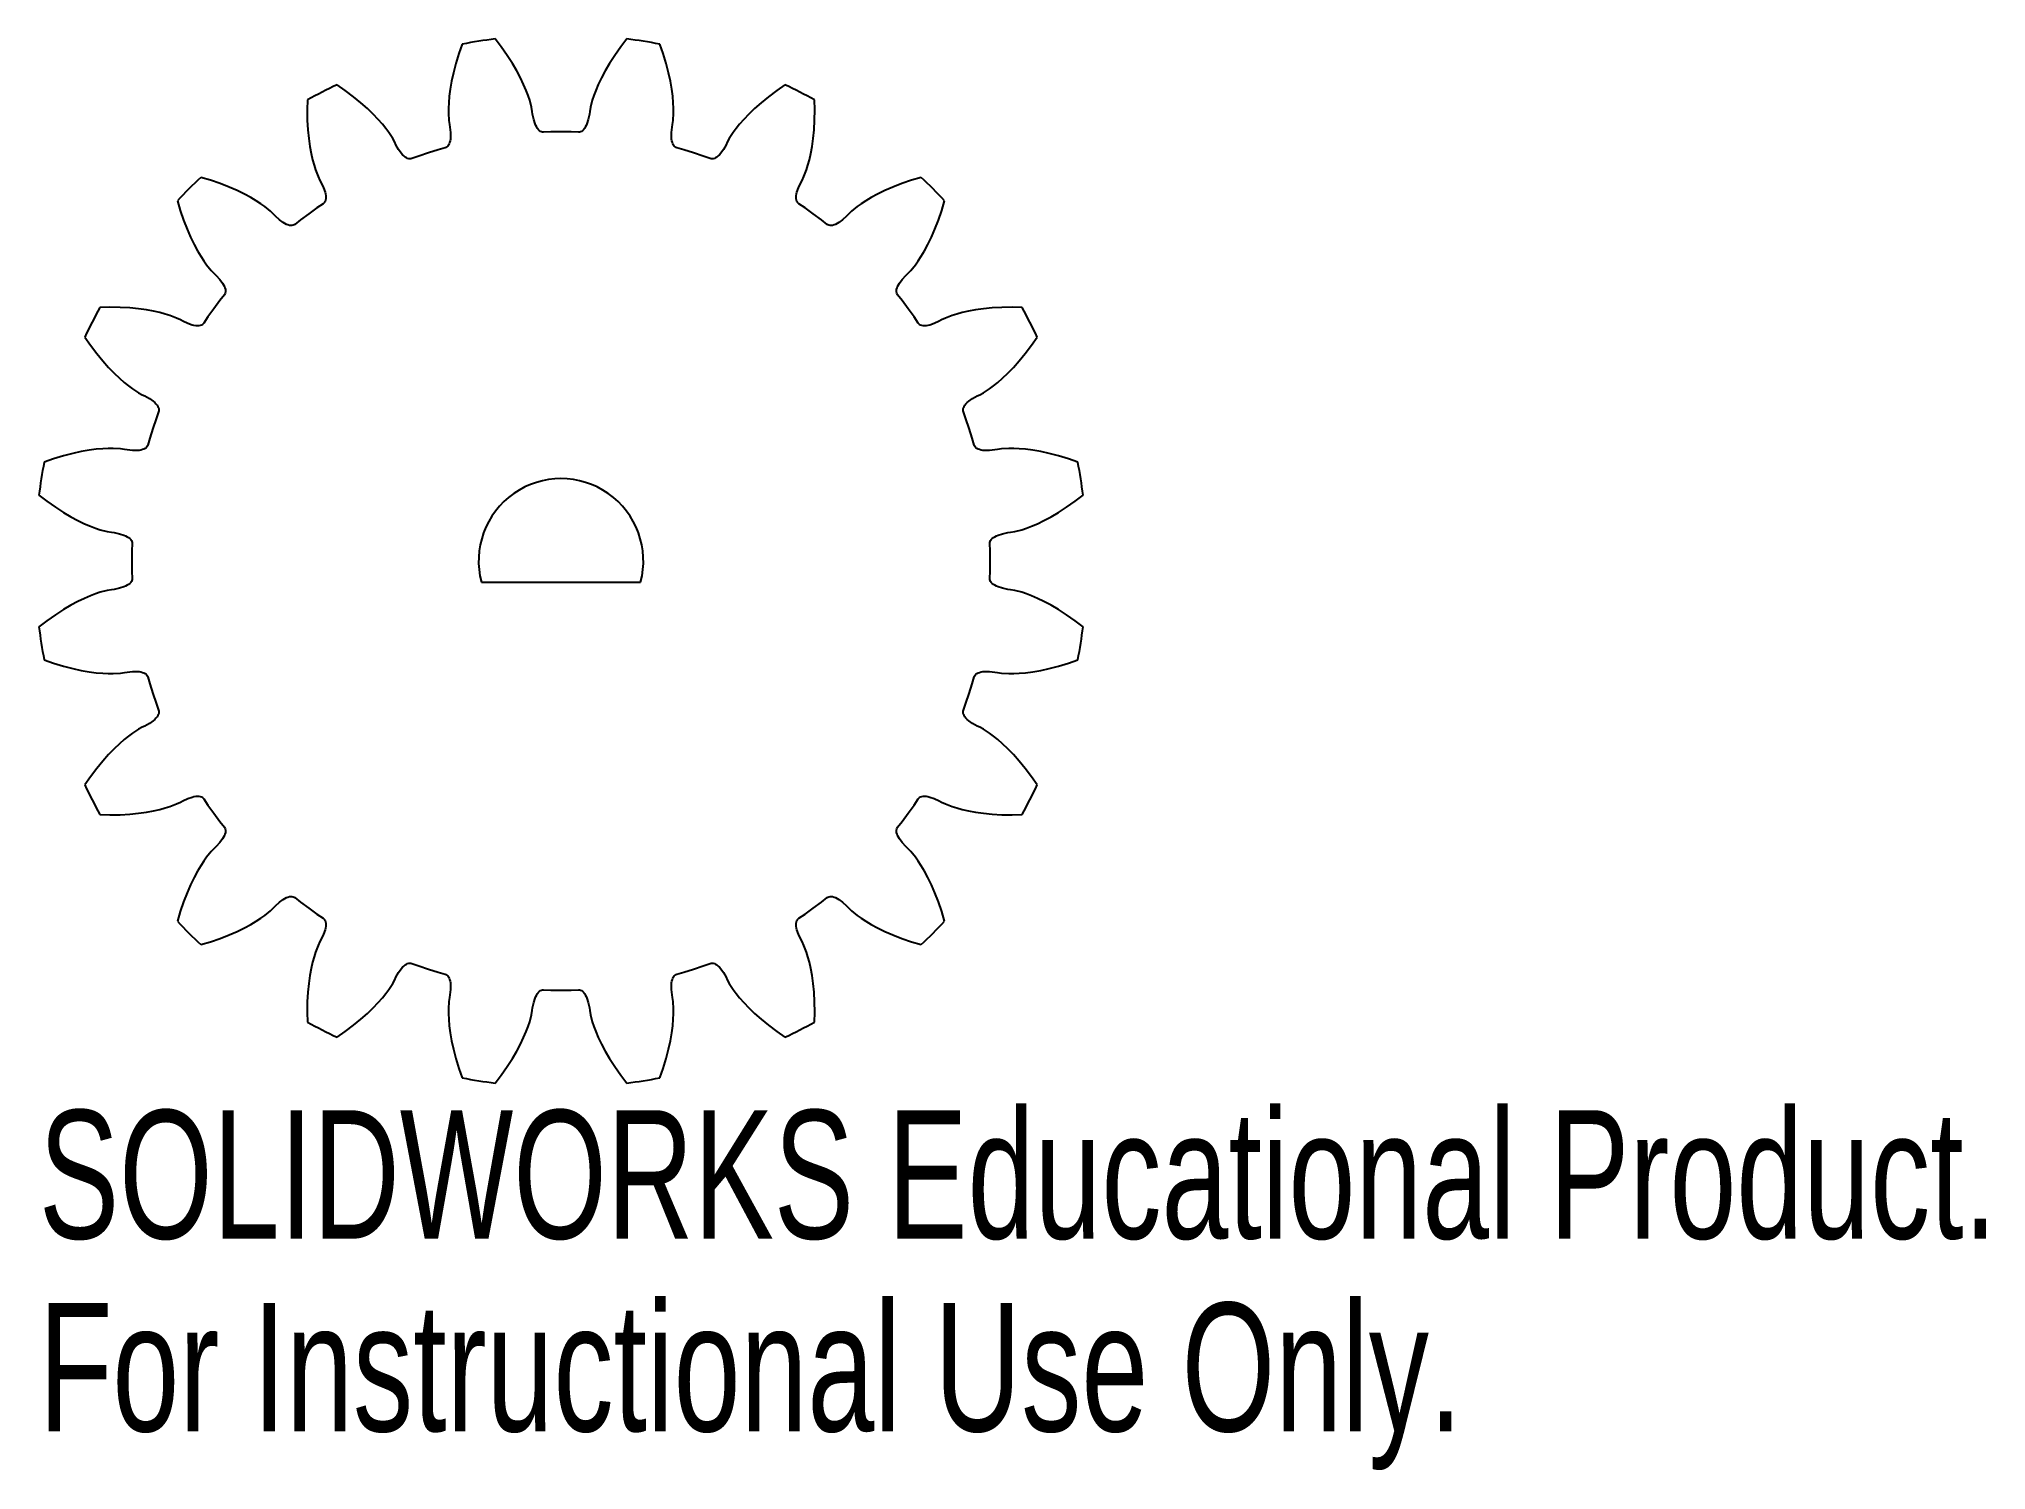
# Model space of a CAD drawing. Header units: millimetres. Extents: x 7.4 to 80.6, y -34.2 to 19.6.
import ezdxf

# ---------------------------------------------------------------- set-up
doc = ezdxf.new("R2010")
doc.units = ezdxf.units.MM
doc.styles.add('SLDTEXTSTYLE0', font='TXT', dxfattribs={"width": 0.7})

msp = doc.modelspace()

# ---------------------------------------------------------------- linework, layer by layer
at = {"color": 7, "linetype": 'Continuous', "lineweight": 25}
for p, q in [((23.161, 19.093), (23.046, 18.722)), ((23.287, 19.449), (23.161, 19.093)), ((24.751, 19.345), (24.522, 19.644)), ((24.975, 19.027), (24.751, 19.345)), ((29.249, 19.345), (29.025, 19.027)), ((29.478, 19.644), (29.249, 19.345)), ((30.839, 19.093), (30.713, 19.449)), ((30.954, 18.722), (30.839, 19.093)), ((22.955, 18.373), (22.884, 18.052)), ((23.046, 18.722), (22.955, 18.373)), ((25.17, 18.724), (24.975, 19.027)), ((25.336, 18.44), (25.17, 18.724)), ((25.477, 18.175), (25.336, 18.44)), ((28.664, 18.44), (28.523, 18.175)), ((28.83, 18.724), (28.664, 18.44)), ((29.025, 19.027), (28.83, 18.724)), ((31.045, 18.373), (30.954, 18.722)), ((31.116, 18.052), (31.045, 18.373)), ((18.883, 17.703), (18.572, 17.917)), ((19.194, 17.47), (18.883, 17.703)), ((22.832, 17.756), (22.796, 17.485)), ((22.884, 18.052), (22.832, 17.756)), ((25.595, 17.929), (25.477, 18.175)), ((25.69, 17.707), (25.595, 17.929)), ((25.764, 17.511), (25.69, 17.707)), ((28.31, 17.707), (28.236, 17.511)), ((28.405, 17.929), (28.31, 17.707)), ((28.523, 18.175), (28.405, 17.929)), ((31.168, 17.756), (31.116, 18.052)), ((31.204, 17.485), (31.168, 17.756)), ((35.117, 17.703), (34.806, 17.47)), ((35.428, 17.917), (35.117, 17.703)), ((17.459, 17.349), (17.449, 16.972)), ((17.449, 16.972), (17.455, 16.584)), ((19.473, 17.242), (19.194, 17.47)), ((19.72, 17.023), (19.473, 17.242)), ((19.936, 16.815), (19.72, 17.023)), ((22.764, 17.036), (22.763, 16.854)), ((22.763, 16.854), (22.778, 16.58)), ((22.774, 17.245), (22.764, 17.036)), ((22.796, 17.485), (22.774, 17.245)), ((25.822, 17.338), (25.764, 17.511)), ((25.892, 17.073), (25.822, 17.338)), ((25.92, 16.918), (25.892, 17.073)), ((25.933, 16.812), (25.92, 16.918)), ((28.08, 16.918), (28.067, 16.812)), ((28.108, 17.073), (28.08, 16.918)), ((28.178, 17.338), (28.108, 17.073)), ((28.236, 17.511), (28.178, 17.338)), ((31.226, 17.245), (31.204, 17.485)), ((31.222, 16.58), (31.237, 16.854)), ((31.236, 17.036), (31.226, 17.245)), ((31.237, 16.854), (31.236, 17.036)), ((34.28, 17.023), (34.064, 16.815)), ((34.527, 17.242), (34.28, 17.023)), ((34.806, 17.47), (34.527, 17.242)), ((36.551, 16.972), (36.541, 17.349)), ((36.545, 16.584), (36.551, 16.972)), ((17.455, 16.584), (17.475, 16.224)), ((17.475, 16.224), (17.507, 15.896)), ((20.123, 16.617), (19.936, 16.815)), ((20.282, 16.435), (20.123, 16.617)), ((20.413, 16.272), (20.282, 16.435)), ((20.522, 16.125), (20.413, 16.272)), ((20.671, 15.895), (20.522, 16.125)), ((22.778, 16.58), (22.799, 16.424)), ((22.799, 16.424), (22.819, 16.319)), ((22.819, 16.319), (22.843, 16.12)), ((22.843, 16.12), (22.845, 15.948)), ((25.972, 16.616), (25.933, 16.812)), ((26.023, 16.452), (25.972, 16.616)), ((26.053, 16.382), (26.023, 16.452)), ((26.085, 16.322), (26.053, 16.382)), ((26.12, 16.269), (26.085, 16.322)), ((26.156, 16.226), (26.12, 16.269)), ((26.193, 16.19), (26.156, 16.226)), ((26.231, 16.164), (26.193, 16.19)), ((26.269, 16.146), (26.231, 16.164)), ((26.308, 16.137), (26.269, 16.146)), ((26.337, 16.136), (26.308, 16.137)), ((26.62, 16.146), (26.337, 16.136)), ((27, 16.15), (26.62, 16.146)), ((27.38, 16.146), (27, 16.15)), ((27.663, 16.136), (27.38, 16.146)), ((27.692, 16.137), (27.663, 16.136)), ((27.731, 16.146), (27.692, 16.137)), ((27.769, 16.164), (27.731, 16.146)), ((27.807, 16.19), (27.769, 16.164)), ((27.844, 16.226), (27.807, 16.19)), ((27.88, 16.269), (27.844, 16.226)), ((27.915, 16.322), (27.88, 16.269)), ((27.947, 16.382), (27.915, 16.322)), ((27.977, 16.452), (27.947, 16.382)), ((28.028, 16.616), (27.977, 16.452)), ((28.067, 16.812), (28.028, 16.616)), ((31.155, 15.948), (31.157, 16.12)), ((31.157, 16.12), (31.181, 16.319)), ((31.181, 16.319), (31.201, 16.424)), ((31.201, 16.424), (31.222, 16.58)), ((33.478, 16.125), (33.329, 15.895)), ((33.587, 16.272), (33.478, 16.125)), ((33.718, 16.435), (33.587, 16.272)), ((33.877, 16.617), (33.718, 16.435)), ((34.064, 16.815), (33.877, 16.617)), ((36.493, 15.896), (36.525, 16.224)), ((36.525, 16.224), (36.545, 16.584)), ((17.507, 15.896), (17.549, 15.599)), ((17.549, 15.599), (17.598, 15.331)), ((20.745, 15.756), (20.671, 15.895)), ((20.79, 15.66), (20.745, 15.756)), ((20.888, 15.485), (20.79, 15.66)), ((20.987, 15.345), (20.888, 15.485)), ((22.372, 15.473), (22.009, 15.36)), ((22.644, 15.551), (22.372, 15.473)), ((22.671, 15.561), (22.644, 15.551)), ((22.705, 15.582), (22.671, 15.561)), ((22.737, 15.611), (22.705, 15.582)), ((22.765, 15.648), (22.737, 15.611)), ((22.789, 15.692), (22.765, 15.648)), ((22.81, 15.745), (22.789, 15.692)), ((22.826, 15.805), (22.81, 15.745)), ((22.838, 15.873), (22.826, 15.805)), ((22.845, 15.948), (22.838, 15.873)), ((31.162, 15.873), (31.155, 15.948)), ((31.174, 15.805), (31.162, 15.873)), ((31.19, 15.745), (31.174, 15.805)), ((31.211, 15.692), (31.19, 15.745)), ((31.235, 15.648), (31.211, 15.692)), ((31.263, 15.611), (31.235, 15.648)), ((31.295, 15.582), (31.263, 15.611)), ((31.329, 15.561), (31.295, 15.582)), ((31.356, 15.551), (31.329, 15.561)), ((31.628, 15.473), (31.356, 15.551)), ((31.991, 15.36), (31.628, 15.473)), ((33.112, 15.485), (33.013, 15.345)), ((33.21, 15.66), (33.112, 15.485)), ((33.255, 15.756), (33.21, 15.66)), ((33.329, 15.895), (33.255, 15.756)), ((36.402, 15.331), (36.451, 15.599)), ((36.451, 15.599), (36.493, 15.896)), ((17.598, 15.331), (17.652, 15.095)), ((17.652, 15.095), (17.707, 14.893)), ((17.707, 14.893), (17.762, 14.719)), ((17.762, 14.719), (17.861, 14.463)), ((21.037, 15.288), (20.987, 15.345)), ((21.087, 15.24), (21.037, 15.288)), ((21.135, 15.201), (21.087, 15.24)), ((21.183, 15.17), (21.135, 15.201)), ((21.229, 15.149), (21.183, 15.17)), ((21.273, 15.135), (21.229, 15.149)), ((21.316, 15.13), (21.273, 15.135)), ((21.355, 15.134), (21.316, 15.13)), ((21.383, 15.142), (21.355, 15.134)), ((21.649, 15.238), (21.383, 15.142)), ((22.009, 15.36), (21.649, 15.238)), ((32.351, 15.238), (31.991, 15.36)), ((32.617, 15.142), (32.351, 15.238)), ((32.645, 15.134), (32.617, 15.142)), ((32.684, 15.13), (32.645, 15.134)), ((32.727, 15.135), (32.684, 15.13)), ((32.771, 15.149), (32.727, 15.135)), ((32.817, 15.17), (32.771, 15.149)), ((32.865, 15.201), (32.817, 15.17)), ((32.913, 15.24), (32.865, 15.201)), ((32.963, 15.288), (32.913, 15.24)), ((33.013, 15.345), (32.963, 15.288)), ((36.139, 14.463), (36.238, 14.719)), ((36.238, 14.719), (36.293, 14.893)), ((36.293, 14.893), (36.348, 15.095)), ((36.348, 15.095), (36.402, 15.331)), ((13.81, 14.328), (13.448, 14.436)), ((14.178, 14.203), (13.81, 14.328)), ((14.513, 14.072), (14.178, 14.203)), ((14.815, 13.94), (14.513, 14.072)), ((15.085, 13.809), (14.815, 13.94)), ((17.861, 14.463), (17.929, 14.321)), ((17.929, 14.321), (17.981, 14.228)), ((17.981, 14.228), (18.066, 14.047)), ((18.066, 14.047), (18.12, 13.884)), ((35.88, 13.884), (35.934, 14.047)), ((35.934, 14.047), (36.019, 14.228)), ((36.019, 14.228), (36.071, 14.321)), ((36.071, 14.321), (36.139, 14.463)), ((39.185, 13.94), (38.915, 13.809)), ((39.487, 14.072), (39.185, 13.94)), ((39.822, 14.203), (39.487, 14.072)), ((40.19, 14.328), (39.822, 14.203)), ((40.552, 14.436), (40.19, 14.328)), ((12.564, 13.552), (12.672, 13.19)), ((12.672, 13.19), (12.797, 12.822)), ((15.325, 13.679), (15.085, 13.809)), ((15.532, 13.555), (15.325, 13.679)), ((15.708, 13.44), (15.532, 13.555)), ((15.856, 13.334), (15.708, 13.44)), ((16.069, 13.161), (15.856, 13.334)), ((17.817, 13.285), (17.507, 13.066)), ((18.051, 13.444), (17.817, 13.285)), ((18.074, 13.462), (18.051, 13.444)), ((18.101, 13.492), (18.074, 13.462)), ((18.121, 13.529), (18.101, 13.492)), ((18.12, 13.884), (18.137, 13.81)), ((18.137, 13.573), (18.121, 13.529)), ((18.137, 13.81), (18.146, 13.742)), ((18.146, 13.623), (18.137, 13.573)), ((18.146, 13.742), (18.149, 13.68)), ((18.149, 13.68), (18.146, 13.623)), ((35.851, 13.68), (35.854, 13.742)), ((35.854, 13.623), (35.851, 13.68)), ((35.854, 13.742), (35.863, 13.81)), ((35.863, 13.573), (35.854, 13.623)), ((35.863, 13.81), (35.88, 13.884)), ((35.879, 13.529), (35.863, 13.573)), ((35.899, 13.492), (35.879, 13.529)), ((35.926, 13.462), (35.899, 13.492)), ((35.949, 13.444), (35.926, 13.462)), ((36.183, 13.285), (35.949, 13.444)), ((36.493, 13.066), (36.183, 13.285)), ((38.144, 13.334), (37.931, 13.161)), ((38.292, 13.44), (38.144, 13.334)), ((38.468, 13.555), (38.292, 13.44)), ((38.675, 13.679), (38.468, 13.555)), ((38.915, 13.809), (38.675, 13.679)), ((41.203, 12.822), (41.328, 13.19)), ((41.328, 13.19), (41.436, 13.552)), ((12.797, 12.822), (12.928, 12.487)), ((12.928, 12.487), (13.06, 12.185)), ((16.182, 13.052), (16.069, 13.161)), ((16.255, 12.975), (16.182, 13.052)), ((16.402, 12.838), (16.255, 12.975)), ((16.54, 12.736), (16.402, 12.838)), ((16.605, 12.697), (16.54, 12.736)), ((16.667, 12.667), (16.605, 12.697)), ((16.725, 12.645), (16.667, 12.667)), ((16.78, 12.63), (16.725, 12.645)), ((16.83, 12.624), (16.78, 12.63)), ((16.877, 12.625), (16.83, 12.624)), ((16.918, 12.633), (16.877, 12.625)), ((16.955, 12.649), (16.918, 12.633)), ((16.979, 12.665), (16.955, 12.649)), ((17.202, 12.839), (16.979, 12.665)), ((17.507, 13.066), (17.202, 12.839)), ((36.798, 12.839), (36.493, 13.066)), ((37.021, 12.665), (36.798, 12.839)), ((37.045, 12.649), (37.021, 12.665)), ((37.082, 12.633), (37.045, 12.649)), ((37.123, 12.625), (37.082, 12.633)), ((37.17, 12.624), (37.123, 12.625)), ((37.22, 12.63), (37.17, 12.624)), ((37.275, 12.645), (37.22, 12.63)), ((37.333, 12.667), (37.275, 12.645)), ((37.395, 12.697), (37.333, 12.667)), ((37.46, 12.736), (37.395, 12.697)), ((37.598, 12.838), (37.46, 12.736)), ((37.745, 12.975), (37.598, 12.838)), ((37.818, 13.052), (37.745, 12.975)), ((37.931, 13.161), (37.818, 13.052)), ((40.94, 12.185), (41.072, 12.487)), ((41.072, 12.487), (41.203, 12.822)), ((13.06, 12.185), (13.191, 11.915)), ((13.191, 11.915), (13.321, 11.675)), ((40.679, 11.675), (40.809, 11.915)), ((40.809, 11.915), (40.94, 12.185)), ((13.321, 11.675), (13.445, 11.468)), ((13.445, 11.468), (13.56, 11.292)), ((13.56, 11.292), (13.666, 11.144)), ((13.666, 11.144), (13.839, 10.931)), ((40.161, 10.931), (40.334, 11.144)), ((40.334, 11.144), (40.44, 11.292)), ((40.44, 11.292), (40.555, 11.468)), ((40.555, 11.468), (40.679, 11.675)), ((13.839, 10.931), (13.948, 10.818)), ((13.948, 10.818), (14.025, 10.745)), ((14.025, 10.745), (14.162, 10.598)), ((14.162, 10.598), (14.264, 10.46)), ((14.264, 10.46), (14.303, 10.395)), ((14.303, 10.395), (14.333, 10.333)), ((14.333, 10.333), (14.355, 10.275)), ((14.355, 10.275), (14.37, 10.22)), ((39.63, 10.22), (39.645, 10.275)), ((39.645, 10.275), (39.667, 10.333)), ((39.667, 10.333), (39.697, 10.395)), ((39.697, 10.395), (39.736, 10.46)), ((39.736, 10.46), (39.838, 10.598)), ((39.838, 10.598), (39.975, 10.745)), ((39.975, 10.745), (40.052, 10.818)), ((40.052, 10.818), (40.161, 10.931)), ((10.028, 9.551), (9.651, 9.541)), ((10.416, 9.545), (10.028, 9.551)), ((10.776, 9.525), (10.416, 9.545)), ((11.104, 9.493), (10.776, 9.525)), ((14.161, 9.798), (13.934, 9.493)), ((14.335, 10.021), (14.161, 9.798)), ((14.351, 10.045), (14.335, 10.021)), ((14.367, 10.082), (14.351, 10.045)), ((14.375, 10.123), (14.367, 10.082)), ((14.37, 10.22), (14.376, 10.17)), ((14.376, 10.17), (14.375, 10.123)), ((39.624, 10.17), (39.63, 10.22)), ((39.625, 10.123), (39.624, 10.17)), ((39.633, 10.082), (39.625, 10.123)), ((39.649, 10.045), (39.633, 10.082)), ((39.665, 10.021), (39.649, 10.045)), ((39.839, 9.798), (39.665, 10.021)), ((40.066, 9.493), (39.839, 9.798)), ((43.224, 9.525), (42.896, 9.493)), ((43.584, 9.545), (43.224, 9.525)), ((43.972, 9.551), (43.584, 9.545)), ((44.349, 9.541), (43.972, 9.551)), ((11.401, 9.451), (11.104, 9.493)), ((11.669, 9.402), (11.401, 9.451)), ((11.905, 9.348), (11.669, 9.402)), ((12.107, 9.293), (11.905, 9.348)), ((12.281, 9.238), (12.107, 9.293)), ((12.537, 9.139), (12.281, 9.238)), ((12.679, 9.071), (12.537, 9.139)), ((12.772, 9.019), (12.679, 9.071)), ((12.953, 8.934), (12.772, 9.019)), ((13.116, 8.88), (12.953, 8.934)), ((13.19, 8.863), (13.116, 8.88)), ((13.258, 8.854), (13.19, 8.863)), ((13.32, 8.851), (13.258, 8.854)), ((13.377, 8.854), (13.32, 8.851)), ((13.427, 8.863), (13.377, 8.854)), ((13.471, 8.879), (13.427, 8.863)), ((13.508, 8.899), (13.471, 8.879)), ((13.538, 8.926), (13.508, 8.899)), ((13.556, 8.949), (13.538, 8.926)), ((13.715, 9.183), (13.556, 8.949)), ((13.934, 9.493), (13.715, 9.183)), ((40.285, 9.183), (40.066, 9.493)), ((40.444, 8.949), (40.285, 9.183)), ((40.462, 8.926), (40.444, 8.949)), ((40.492, 8.899), (40.462, 8.926)), ((40.529, 8.879), (40.492, 8.899)), ((40.573, 8.863), (40.529, 8.879)), ((40.623, 8.854), (40.573, 8.863)), ((40.68, 8.851), (40.623, 8.854)), ((40.742, 8.854), (40.68, 8.851)), ((40.81, 8.863), (40.742, 8.854)), ((40.884, 8.88), (40.81, 8.863)), ((41.047, 8.934), (40.884, 8.88)), ((41.228, 9.019), (41.047, 8.934)), ((41.321, 9.071), (41.228, 9.019)), ((41.463, 9.139), (41.321, 9.071)), ((41.719, 9.238), (41.463, 9.139)), ((41.893, 9.293), (41.719, 9.238)), ((42.095, 9.348), (41.893, 9.293)), ((42.331, 9.402), (42.095, 9.348)), ((42.599, 9.451), (42.331, 9.402)), ((42.896, 9.493), (42.599, 9.451)), ((9.083, 8.428), (9.297, 8.117)), ((9.297, 8.117), (9.53, 7.806)), ((44.47, 7.806), (44.703, 8.117)), ((44.703, 8.117), (44.917, 8.428)), ((9.53, 7.806), (9.758, 7.527)), ((9.758, 7.527), (9.977, 7.28)), ((44.023, 7.28), (44.242, 7.527)), ((44.242, 7.527), (44.47, 7.806)), ((9.977, 7.28), (10.185, 7.064)), ((10.185, 7.064), (10.383, 6.877)), ((10.383, 6.877), (10.565, 6.718)), ((10.565, 6.718), (10.728, 6.587)), ((43.272, 6.587), (43.435, 6.718)), ((43.435, 6.718), (43.617, 6.877)), ((43.617, 6.877), (43.815, 7.064)), ((43.815, 7.064), (44.023, 7.28)), ((10.728, 6.587), (10.875, 6.478)), ((10.875, 6.478), (11.105, 6.329)), ((11.105, 6.329), (11.244, 6.255)), ((11.244, 6.255), (11.34, 6.21)), ((11.34, 6.21), (11.515, 6.112)), ((11.515, 6.112), (11.655, 6.013)), ((11.655, 6.013), (11.712, 5.963)), ((11.712, 5.963), (11.76, 5.913)), ((11.76, 5.913), (11.799, 5.865)), ((11.799, 5.865), (11.83, 5.817)), ((42.17, 5.817), (42.201, 5.865)), ((42.201, 5.865), (42.24, 5.913)), ((42.24, 5.913), (42.288, 5.963)), ((42.288, 5.963), (42.345, 6.013)), ((42.345, 6.013), (42.485, 6.112)), ((42.485, 6.112), (42.66, 6.21)), ((42.66, 6.21), (42.756, 6.255)), ((42.756, 6.255), (42.895, 6.329)), ((42.895, 6.329), (43.125, 6.478)), ((43.125, 6.478), (43.272, 6.587)), ((11.762, 5.351), (11.64, 4.991)), ((11.858, 5.617), (11.762, 5.351)), ((11.83, 5.817), (11.851, 5.771)), ((11.851, 5.771), (11.865, 5.727)), ((11.866, 5.645), (11.858, 5.617)), ((11.865, 5.727), (11.87, 5.684)), ((11.87, 5.684), (11.866, 5.645)), ((42.13, 5.684), (42.135, 5.727)), ((42.134, 5.645), (42.13, 5.684)), ((42.142, 5.617), (42.134, 5.645)), ((42.135, 5.727), (42.149, 5.771)), ((42.238, 5.351), (42.142, 5.617)), ((42.149, 5.771), (42.17, 5.817)), ((42.36, 4.991), (42.238, 5.351)), ((11.527, 4.628), (11.449, 4.356)), ((11.64, 4.991), (11.527, 4.628)), ((42.473, 4.628), (42.36, 4.991)), ((42.551, 4.356), (42.473, 4.628)), ((7.907, 3.839), (7.551, 3.713)), ((8.278, 3.954), (7.907, 3.839)), ((8.627, 4.045), (8.278, 3.954)), ((8.948, 4.116), (8.627, 4.045)), ((9.244, 4.168), (8.948, 4.116)), ((9.515, 4.204), (9.244, 4.168)), ((9.755, 4.226), (9.515, 4.204)), ((9.964, 4.236), (9.755, 4.226)), ((10.146, 4.237), (9.964, 4.236)), ((10.42, 4.222), (10.146, 4.237)), ((10.576, 4.201), (10.42, 4.222)), ((10.681, 4.181), (10.576, 4.201)), ((10.88, 4.157), (10.681, 4.181)), ((11.052, 4.155), (10.88, 4.157)), ((11.127, 4.162), (11.052, 4.155)), ((11.195, 4.174), (11.127, 4.162)), ((11.255, 4.19), (11.195, 4.174)), ((11.308, 4.211), (11.255, 4.19)), ((11.352, 4.235), (11.308, 4.211)), ((11.389, 4.263), (11.352, 4.235)), ((11.418, 4.295), (11.389, 4.263)), ((11.439, 4.329), (11.418, 4.295)), ((11.449, 4.356), (11.439, 4.329)), ((42.561, 4.329), (42.551, 4.356)), ((42.582, 4.295), (42.561, 4.329)), ((42.611, 4.263), (42.582, 4.295)), ((42.648, 4.235), (42.611, 4.263)), ((42.692, 4.211), (42.648, 4.235)), ((42.745, 4.19), (42.692, 4.211)), ((42.805, 4.174), (42.745, 4.19)), ((42.873, 4.162), (42.805, 4.174)), ((42.948, 4.155), (42.873, 4.162)), ((43.12, 4.157), (42.948, 4.155)), ((43.319, 4.181), (43.12, 4.157)), ((43.424, 4.201), (43.319, 4.181)), ((43.58, 4.222), (43.424, 4.201)), ((43.854, 4.237), (43.58, 4.222)), ((44.036, 4.236), (43.854, 4.237)), ((44.245, 4.226), (44.036, 4.236)), ((44.485, 4.204), (44.245, 4.226)), ((44.756, 4.168), (44.485, 4.204)), ((45.052, 4.116), (44.756, 4.168)), ((45.373, 4.045), (45.052, 4.116)), ((45.722, 3.954), (45.373, 4.045)), ((46.093, 3.839), (45.722, 3.954)), ((46.449, 3.713), (46.093, 3.839)), ((7.356, 2.478), (7.655, 2.249)), ((7.655, 2.249), (7.973, 2.025)), ((46.027, 2.025), (46.345, 2.249)), ((46.345, 2.249), (46.644, 2.478)), ((7.973, 2.025), (8.276, 1.83)), ((8.276, 1.83), (8.56, 1.664)), ((8.56, 1.664), (8.825, 1.523)), ((8.825, 1.523), (9.071, 1.405)), ((44.929, 1.405), (45.175, 1.523)), ((45.175, 1.523), (45.44, 1.664)), ((45.44, 1.664), (45.724, 1.83)), ((45.724, 1.83), (46.027, 2.025)), ((9.071, 1.405), (9.293, 1.31)), ((9.293, 1.31), (9.489, 1.236)), ((9.489, 1.236), (9.662, 1.178)), ((9.662, 1.178), (9.927, 1.108)), ((9.927, 1.108), (10.082, 1.08)), ((10.082, 1.08), (10.188, 1.067)), ((10.188, 1.067), (10.384, 1.028)), ((10.384, 1.028), (10.548, 0.977)), ((10.548, 0.977), (10.618, 0.947)), ((10.618, 0.947), (10.678, 0.915)), ((10.678, 0.915), (10.731, 0.88)), ((10.731, 0.88), (10.774, 0.844)), ((10.774, 0.844), (10.81, 0.807)), ((10.81, 0.807), (10.836, 0.769)), ((10.836, 0.769), (10.854, 0.731)), ((43.146, 0.731), (43.164, 0.769)), ((43.164, 0.769), (43.19, 0.807)), ((43.19, 0.807), (43.226, 0.844)), ((43.226, 0.844), (43.269, 0.88)), ((43.269, 0.88), (43.322, 0.915)), ((43.322, 0.915), (43.382, 0.947)), ((43.382, 0.947), (43.452, 0.977)), ((43.452, 0.977), (43.616, 1.028)), ((43.616, 1.028), (43.812, 1.067)), ((43.812, 1.067), (43.918, 1.08)), ((43.918, 1.08), (44.073, 1.108)), ((44.073, 1.108), (44.338, 1.178)), ((44.338, 1.178), (44.511, 1.236)), ((44.511, 1.236), (44.707, 1.31)), ((44.707, 1.31), (44.929, 1.405)), ((10.854, 0.38), (10.85, 0)), ((10.85, 0), (10.854, -0.38)), ((10.854, 0.731), (10.863, 0.692)), ((10.864, 0.663), (10.854, 0.38)), ((10.863, 0.692), (10.864, 0.663)), ((43.136, 0.663), (43.137, 0.692)), ((43.146, 0.38), (43.136, 0.663)), ((43.137, 0.692), (43.146, 0.731)), ((43.15, 0), (43.146, 0.38)), ((43.146, -0.38), (43.15, 0)), ((10.854, -0.731), (10.836, -0.769)), ((10.854, -0.38), (10.864, -0.663)), ((10.863, -0.692), (10.854, -0.731)), ((10.864, -0.663), (10.863, -0.692)), ((43.136, -0.663), (43.146, -0.38)), ((43.137, -0.692), (43.136, -0.663)), ((43.146, -0.731), (43.137, -0.692)), ((43.164, -0.769), (43.146, -0.731)), ((9.071, -1.405), (8.825, -1.523)), ((9.293, -1.31), (9.071, -1.405)), ((9.489, -1.236), (9.293, -1.31)), ((9.662, -1.178), (9.489, -1.236)), ((9.927, -1.108), (9.662, -1.178)), ((10.082, -1.08), (9.927, -1.108)), ((10.188, -1.067), (10.082, -1.08)), ((10.384, -1.028), (10.188, -1.067)), ((10.548, -0.977), (10.384, -1.028)), ((10.618, -0.947), (10.548, -0.977)), ((10.678, -0.915), (10.618, -0.947)), ((10.731, -0.88), (10.678, -0.915)), ((10.774, -0.844), (10.731, -0.88)), ((10.81, -0.807), (10.774, -0.844)), ((10.836, -0.769), (10.81, -0.807)), ((24.005, -0.8), (29.995, -0.8)), ((43.19, -0.807), (43.164, -0.769)), ((43.226, -0.844), (43.19, -0.807)), ((43.269, -0.88), (43.226, -0.844)), ((43.322, -0.915), (43.269, -0.88)), ((43.382, -0.947), (43.322, -0.915)), ((43.452, -0.977), (43.382, -0.947)), ((43.616, -1.028), (43.452, -0.977)), ((43.812, -1.067), (43.616, -1.028)), ((43.918, -1.08), (43.812, -1.067)), ((44.073, -1.108), (43.918, -1.08)), ((44.338, -1.178), (44.073, -1.108)), ((44.511, -1.236), (44.338, -1.178)), ((44.707, -1.31), (44.511, -1.236)), ((44.929, -1.405), (44.707, -1.31)), ((45.175, -1.523), (44.929, -1.405)), ((7.973, -2.025), (7.655, -2.249)), ((8.276, -1.83), (7.973, -2.025)), ((8.56, -1.664), (8.276, -1.83)), ((8.825, -1.523), (8.56, -1.664)), ((45.44, -1.664), (45.175, -1.523)), ((45.724, -1.83), (45.44, -1.664)), ((46.027, -2.025), (45.724, -1.83)), ((46.345, -2.249), (46.027, -2.025)), ((7.655, -2.249), (7.356, -2.478)), ((46.644, -2.478), (46.345, -2.249)), ((7.551, -3.713), (7.907, -3.839)), ((7.907, -3.839), (8.278, -3.954)), ((8.278, -3.954), (8.627, -4.045)), ((8.627, -4.045), (8.948, -4.116)), ((8.948, -4.116), (9.244, -4.168)), ((9.244, -4.168), (9.515, -4.204)), ((9.515, -4.204), (9.755, -4.226)), ((9.755, -4.226), (9.964, -4.236)), ((9.964, -4.236), (10.146, -4.237)), ((10.146, -4.237), (10.42, -4.222)), ((10.42, -4.222), (10.576, -4.201)), ((10.576, -4.201), (10.681, -4.181)), ((10.681, -4.181), (10.88, -4.157)), ((10.88, -4.157), (11.052, -4.155)), ((11.052, -4.155), (11.127, -4.162)), ((11.127, -4.162), (11.195, -4.174)), ((11.195, -4.174), (11.255, -4.19)), ((11.255, -4.19), (11.308, -4.211)), ((11.308, -4.211), (11.352, -4.235)), ((11.352, -4.235), (11.389, -4.263)), ((11.389, -4.263), (11.418, -4.295)), ((11.418, -4.295), (11.439, -4.329)), ((11.439, -4.329), (11.449, -4.356)), ((11.449, -4.356), (11.527, -4.628)), ((42.473, -4.628), (42.551, -4.356)), ((42.551, -4.356), (42.561, -4.329)), ((42.561, -4.329), (42.582, -4.295)), ((42.582, -4.295), (42.611, -4.263)), ((42.611, -4.263), (42.648, -4.235)), ((42.648, -4.235), (42.692, -4.211)), ((42.692, -4.211), (42.745, -4.19)), ((42.745, -4.19), (42.805, -4.174)), ((42.805, -4.174), (42.873, -4.162)), ((42.873, -4.162), (42.948, -4.155)), ((42.948, -4.155), (43.12, -4.157)), ((43.12, -4.157), (43.319, -4.181)), ((43.319, -4.181), (43.424, -4.201)), ((43.424, -4.201), (43.58, -4.222)), ((43.58, -4.222), (43.854, -4.237)), ((43.854, -4.237), (44.036, -4.236)), ((44.036, -4.236), (44.245, -4.226)), ((44.245, -4.226), (44.485, -4.204)), ((44.485, -4.204), (44.756, -4.168)), ((44.756, -4.168), (45.052, -4.116)), ((45.052, -4.116), (45.373, -4.045)), ((45.373, -4.045), (45.722, -3.954)), ((45.722, -3.954), (46.093, -3.839)), ((46.093, -3.839), (46.449, -3.713)), ((11.527, -4.628), (11.64, -4.991)), ((11.64, -4.991), (11.762, -5.351)), ((42.238, -5.351), (42.36, -4.991)), ((42.36, -4.991), (42.473, -4.628)), ((11.762, -5.351), (11.858, -5.617)), ((11.83, -5.817), (11.799, -5.865)), ((11.851, -5.771), (11.83, -5.817)), ((11.865, -5.727), (11.851, -5.771)), ((11.858, -5.617), (11.866, -5.645)), ((11.87, -5.684), (11.865, -5.727)), ((11.866, -5.645), (11.87, -5.684)), ((42.13, -5.684), (42.134, -5.645)), ((42.135, -5.727), (42.13, -5.684)), ((42.134, -5.645), (42.142, -5.617)), ((42.149, -5.771), (42.135, -5.727)), ((42.142, -5.617), (42.238, -5.351)), ((42.17, -5.817), (42.149, -5.771)), ((42.201, -5.865), (42.17, -5.817)), ((10.728, -6.587), (10.565, -6.718)), ((10.875, -6.478), (10.728, -6.587)), ((11.105, -6.329), (10.875, -6.478)), ((11.244, -6.255), (11.105, -6.329)), ((11.34, -6.21), (11.244, -6.255)), ((11.515, -6.112), (11.34, -6.21)), ((11.655, -6.013), (11.515, -6.112)), ((11.712, -5.963), (11.655, -6.013)), ((11.76, -5.913), (11.712, -5.963)), ((11.799, -5.865), (11.76, -5.913)), ((42.24, -5.913), (42.201, -5.865)), ((42.288, -5.963), (42.24, -5.913)), ((42.345, -6.013), (42.288, -5.963)), ((42.485, -6.112), (42.345, -6.013)), ((42.66, -6.21), (42.485, -6.112)), ((42.756, -6.255), (42.66, -6.21)), ((42.895, -6.329), (42.756, -6.255)), ((43.125, -6.478), (42.895, -6.329)), ((43.272, -6.587), (43.125, -6.478)), ((43.435, -6.718), (43.272, -6.587)), ((9.977, -7.28), (9.758, -7.527)), ((10.185, -7.064), (9.977, -7.28)), ((10.383, -6.877), (10.185, -7.064)), ((10.565, -6.718), (10.383, -6.877)), ((43.617, -6.877), (43.435, -6.718)), ((43.815, -7.064), (43.617, -6.877)), ((44.023, -7.28), (43.815, -7.064)), ((44.242, -7.527), (44.023, -7.28)), ((9.53, -7.806), (9.297, -8.117)), ((9.758, -7.527), (9.53, -7.806)), ((44.47, -7.806), (44.242, -7.527)), ((44.703, -8.117), (44.47, -7.806)), ((9.297, -8.117), (9.083, -8.428)), ((44.917, -8.428), (44.703, -8.117)), ((10.776, -9.525), (11.104, -9.493)), ((11.104, -9.493), (11.401, -9.451)), ((11.401, -9.451), (11.669, -9.402)), ((11.669, -9.402), (11.905, -9.348)), ((11.905, -9.348), (12.107, -9.293)), ((12.107, -9.293), (12.281, -9.238)), ((12.281, -9.238), (12.537, -9.139)), ((12.537, -9.139), (12.679, -9.071)), ((12.679, -9.071), (12.772, -9.019)), ((12.772, -9.019), (12.953, -8.934)), ((12.953, -8.934), (13.116, -8.88)), ((13.116, -8.88), (13.19, -8.863)), ((13.19, -8.863), (13.258, -8.854)), ((13.258, -8.854), (13.32, -8.851)), ((13.32, -8.851), (13.377, -8.854)), ((13.377, -8.854), (13.427, -8.863)), ((13.427, -8.863), (13.471, -8.879)), ((13.471, -8.879), (13.508, -8.899)), ((13.508, -8.899), (13.538, -8.926)), ((13.538, -8.926), (13.556, -8.949)), ((13.556, -8.949), (13.715, -9.183)), ((13.715, -9.183), (13.934, -9.493)), ((13.934, -9.493), (14.161, -9.798)), ((39.839, -9.798), (40.066, -9.493)), ((40.066, -9.493), (40.285, -9.183)), ((40.285, -9.183), (40.444, -8.949)), ((40.444, -8.949), (40.462, -8.926)), ((40.462, -8.926), (40.492, -8.899)), ((40.492, -8.899), (40.529, -8.879)), ((40.529, -8.879), (40.573, -8.863)), ((40.573, -8.863), (40.623, -8.854)), ((40.623, -8.854), (40.68, -8.851)), ((40.68, -8.851), (40.742, -8.854)), ((40.742, -8.854), (40.81, -8.863)), ((40.81, -8.863), (40.884, -8.88)), ((40.884, -8.88), (41.047, -8.934)), ((41.047, -8.934), (41.228, -9.019)), ((41.228, -9.019), (41.321, -9.071)), ((41.321, -9.071), (41.463, -9.139)), ((41.463, -9.139), (41.719, -9.238)), ((41.719, -9.238), (41.893, -9.293)), ((41.893, -9.293), (42.095, -9.348)), ((42.095, -9.348), (42.331, -9.402)), ((42.331, -9.402), (42.599, -9.451)), ((42.599, -9.451), (42.896, -9.493)), ((42.896, -9.493), (43.224, -9.525)), ((9.651, -9.541), (10.028, -9.551)), ((10.028, -9.551), (10.416, -9.545)), ((10.416, -9.545), (10.776, -9.525)), ((14.161, -9.798), (14.335, -10.021)), ((14.335, -10.021), (14.351, -10.045)), ((14.351, -10.045), (14.367, -10.082)), ((14.37, -10.22), (14.355, -10.275)), ((14.367, -10.082), (14.375, -10.123)), ((14.376, -10.17), (14.37, -10.22)), ((14.375, -10.123), (14.376, -10.17)), ((39.624, -10.17), (39.625, -10.123)), ((39.63, -10.22), (39.624, -10.17)), ((39.625, -10.123), (39.633, -10.082)), ((39.645, -10.275), (39.63, -10.22)), ((39.633, -10.082), (39.649, -10.045)), ((39.649, -10.045), (39.665, -10.021)), ((39.665, -10.021), (39.839, -9.798)), ((43.224, -9.525), (43.584, -9.545)), ((43.584, -9.545), (43.972, -9.551)), ((43.972, -9.551), (44.349, -9.541)), ((13.839, -10.931), (13.666, -11.144)), ((13.948, -10.818), (13.839, -10.931)), ((14.025, -10.745), (13.948, -10.818)), ((14.162, -10.598), (14.025, -10.745)), ((14.264, -10.46), (14.162, -10.598)), ((14.303, -10.395), (14.264, -10.46)), ((14.333, -10.333), (14.303, -10.395)), ((14.355, -10.275), (14.333, -10.333)), ((39.667, -10.333), (39.645, -10.275)), ((39.697, -10.395), (39.667, -10.333)), ((39.736, -10.46), (39.697, -10.395)), ((39.838, -10.598), (39.736, -10.46)), ((39.975, -10.745), (39.838, -10.598)), ((40.052, -10.818), (39.975, -10.745)), ((40.161, -10.931), (40.052, -10.818)), ((40.334, -11.144), (40.161, -10.931)), ((13.321, -11.675), (13.191, -11.915)), ((13.445, -11.468), (13.321, -11.675)), ((13.56, -11.292), (13.445, -11.468)), ((13.666, -11.144), (13.56, -11.292)), ((40.44, -11.292), (40.334, -11.144)), ((40.555, -11.468), (40.44, -11.292)), ((40.679, -11.675), (40.555, -11.468)), ((40.809, -11.915), (40.679, -11.675)), ((13.06, -12.185), (12.928, -12.487)), ((13.191, -11.915), (13.06, -12.185)), ((40.94, -12.185), (40.809, -11.915)), ((41.072, -12.487), (40.94, -12.185)), ((12.797, -12.822), (12.672, -13.19)), ((12.928, -12.487), (12.797, -12.822)), ((15.856, -13.334), (16.069, -13.161)), ((16.069, -13.161), (16.182, -13.052)), ((16.182, -13.052), (16.255, -12.975)), ((16.255, -12.975), (16.402, -12.838)), ((16.402, -12.838), (16.54, -12.736)), ((16.54, -12.736), (16.605, -12.697)), ((16.605, -12.697), (16.667, -12.667)), ((16.667, -12.667), (16.725, -12.645)), ((16.725, -12.645), (16.78, -12.63)), ((16.78, -12.63), (16.83, -12.624)), ((16.83, -12.624), (16.877, -12.625)), ((16.877, -12.625), (16.918, -12.633)), ((16.918, -12.633), (16.955, -12.649)), ((16.955, -12.649), (16.979, -12.665)), ((16.979, -12.665), (17.202, -12.839)), ((17.202, -12.839), (17.507, -13.066)), ((17.507, -13.066), (17.817, -13.285)), ((36.183, -13.285), (36.493, -13.066)), ((36.493, -13.066), (36.798, -12.839)), ((36.798, -12.839), (37.021, -12.665)), ((37.021, -12.665), (37.045, -12.649)), ((37.045, -12.649), (37.082, -12.633)), ((37.082, -12.633), (37.123, -12.625)), ((37.123, -12.625), (37.17, -12.624)), ((37.17, -12.624), (37.22, -12.63)), ((37.22, -12.63), (37.275, -12.645)), ((37.275, -12.645), (37.333, -12.667)), ((37.333, -12.667), (37.395, -12.697)), ((37.395, -12.697), (37.46, -12.736)), ((37.46, -12.736), (37.598, -12.838)), ((37.598, -12.838), (37.745, -12.975)), ((37.745, -12.975), (37.818, -13.052)), ((37.818, -13.052), (37.931, -13.161)), ((37.931, -13.161), (38.144, -13.334)), ((41.203, -12.822), (41.072, -12.487)), ((41.328, -13.19), (41.203, -12.822)), ((12.672, -13.19), (12.564, -13.552)), ((14.815, -13.94), (15.085, -13.809)), ((15.085, -13.809), (15.325, -13.679)), ((15.325, -13.679), (15.532, -13.555)), ((15.532, -13.555), (15.708, -13.44)), ((15.708, -13.44), (15.856, -13.334)), ((17.817, -13.285), (18.051, -13.444)), ((18.051, -13.444), (18.074, -13.462)), ((18.12, -13.884), (18.066, -14.047)), ((18.074, -13.462), (18.101, -13.492)), ((18.101, -13.492), (18.121, -13.529)), ((18.137, -13.81), (18.12, -13.884)), ((18.121, -13.529), (18.137, -13.573)), ((18.137, -13.573), (18.146, -13.623)), ((18.146, -13.742), (18.137, -13.81)), ((18.146, -13.623), (18.149, -13.68)), ((18.149, -13.68), (18.146, -13.742)), ((35.851, -13.68), (35.854, -13.623)), ((35.854, -13.742), (35.851, -13.68)), ((35.854, -13.623), (35.863, -13.573)), ((35.863, -13.81), (35.854, -13.742)), ((35.863, -13.573), (35.879, -13.529)), ((35.88, -13.884), (35.863, -13.81)), ((35.879, -13.529), (35.899, -13.492)), ((35.934, -14.047), (35.88, -13.884)), ((35.899, -13.492), (35.926, -13.462)), ((35.926, -13.462), (35.949, -13.444)), ((35.949, -13.444), (36.183, -13.285)), ((38.144, -13.334), (38.292, -13.44)), ((38.292, -13.44), (38.468, -13.555)), ((38.468, -13.555), (38.675, -13.679)), ((38.675, -13.679), (38.915, -13.809)), ((38.915, -13.809), (39.185, -13.94)), ((41.436, -13.552), (41.328, -13.19)), ((13.448, -14.436), (13.81, -14.328)), ((13.81, -14.328), (14.178, -14.203)), ((14.178, -14.203), (14.513, -14.072)), ((14.513, -14.072), (14.815, -13.94)), ((17.861, -14.463), (17.762, -14.719)), ((17.929, -14.321), (17.861, -14.463)), ((17.981, -14.228), (17.929, -14.321)), ((18.066, -14.047), (17.981, -14.228)), ((36.019, -14.228), (35.934, -14.047)), ((36.071, -14.321), (36.019, -14.228)), ((36.139, -14.463), (36.071, -14.321)), ((36.238, -14.719), (36.139, -14.463)), ((39.185, -13.94), (39.487, -14.072)), ((39.487, -14.072), (39.822, -14.203)), ((39.822, -14.203), (40.19, -14.328)), ((40.19, -14.328), (40.552, -14.436)), ((17.598, -15.331), (17.549, -15.599)), ((17.652, -15.095), (17.598, -15.331)), ((17.707, -14.893), (17.652, -15.095)), ((17.762, -14.719), (17.707, -14.893)), ((20.888, -15.485), (20.987, -15.345)), ((20.987, -15.345), (21.037, -15.288)), ((21.037, -15.288), (21.087, -15.24)), ((21.087, -15.24), (21.135, -15.201)), ((21.135, -15.201), (21.183, -15.17)), ((21.183, -15.17), (21.229, -15.149)), ((21.229, -15.149), (21.273, -15.135)), ((21.273, -15.135), (21.316, -15.13)), ((21.316, -15.13), (21.355, -15.134)), ((21.355, -15.134), (21.383, -15.142)), ((21.383, -15.142), (21.649, -15.238)), ((21.649, -15.238), (22.009, -15.36)), ((22.009, -15.36), (22.372, -15.473)), ((31.628, -15.473), (31.991, -15.36)), ((31.991, -15.36), (32.351, -15.238)), ((32.351, -15.238), (32.617, -15.142)), ((32.617, -15.142), (32.645, -15.134)), ((32.645, -15.134), (32.684, -15.13)), ((32.684, -15.13), (32.727, -15.135)), ((32.727, -15.135), (32.771, -15.149)), ((32.771, -15.149), (32.817, -15.17)), ((32.817, -15.17), (32.865, -15.201)), ((32.865, -15.201), (32.913, -15.24)), ((32.913, -15.24), (32.963, -15.288)), ((32.963, -15.288), (33.013, -15.345)), ((33.013, -15.345), (33.112, -15.485)), ((36.293, -14.893), (36.238, -14.719)), ((36.348, -15.095), (36.293, -14.893)), ((36.402, -15.331), (36.348, -15.095)), ((36.451, -15.599), (36.402, -15.331)), ((17.507, -15.896), (17.475, -16.224)), ((17.549, -15.599), (17.507, -15.896)), ((20.522, -16.125), (20.671, -15.895)), ((20.671, -15.895), (20.745, -15.756)), ((20.745, -15.756), (20.79, -15.66)), ((20.79, -15.66), (20.888, -15.485)), ((22.372, -15.473), (22.644, -15.551)), ((22.644, -15.551), (22.671, -15.561)), ((22.671, -15.561), (22.705, -15.582)), ((22.705, -15.582), (22.737, -15.611)), ((22.737, -15.611), (22.765, -15.648)), ((22.765, -15.648), (22.789, -15.692)), ((22.789, -15.692), (22.81, -15.745)), ((22.81, -15.745), (22.826, -15.805)), ((22.826, -15.805), (22.838, -15.873)), ((22.838, -15.873), (22.845, -15.948)), ((22.845, -15.948), (22.843, -16.12)), ((31.155, -15.948), (31.162, -15.873)), ((31.157, -16.12), (31.155, -15.948)), ((31.162, -15.873), (31.174, -15.805)), ((31.174, -15.805), (31.19, -15.745)), ((31.19, -15.745), (31.211, -15.692)), ((31.211, -15.692), (31.235, -15.648)), ((31.235, -15.648), (31.263, -15.611)), ((31.263, -15.611), (31.295, -15.582)), ((31.295, -15.582), (31.329, -15.561)), ((31.329, -15.561), (31.356, -15.551)), ((31.356, -15.551), (31.628, -15.473)), ((33.112, -15.485), (33.21, -15.66)), ((33.21, -15.66), (33.255, -15.756)), ((33.255, -15.756), (33.329, -15.895)), ((33.329, -15.895), (33.478, -16.125)), ((36.493, -15.896), (36.451, -15.599)), ((36.525, -16.224), (36.493, -15.896)), ((17.455, -16.584), (17.449, -16.972)), ((17.475, -16.224), (17.455, -16.584)), ((19.72, -17.023), (19.936, -16.815)), ((19.936, -16.815), (20.123, -16.617)), ((20.123, -16.617), (20.282, -16.435)), ((20.282, -16.435), (20.413, -16.272)), ((20.413, -16.272), (20.522, -16.125)), ((22.778, -16.58), (22.763, -16.854)), ((22.799, -16.424), (22.778, -16.58)), ((22.819, -16.319), (22.799, -16.424)), ((22.843, -16.12), (22.819, -16.319)), ((25.92, -16.918), (25.933, -16.812)), ((25.933, -16.812), (25.972, -16.616)), ((25.972, -16.616), (26.023, -16.452)), ((26.023, -16.452), (26.053, -16.382)), ((26.053, -16.382), (26.085, -16.322)), ((26.085, -16.322), (26.12, -16.269)), ((26.12, -16.269), (26.156, -16.226)), ((26.156, -16.226), (26.193, -16.19)), ((26.193, -16.19), (26.231, -16.164)), ((26.231, -16.164), (26.269, -16.146)), ((26.269, -16.146), (26.308, -16.137)), ((26.308, -16.137), (26.337, -16.136)), ((26.337, -16.136), (26.62, -16.146)), ((26.62, -16.146), (27, -16.15)), ((27, -16.15), (27.38, -16.146)), ((27.38, -16.146), (27.663, -16.136)), ((27.663, -16.136), (27.692, -16.137)), ((27.692, -16.137), (27.731, -16.146)), ((27.731, -16.146), (27.769, -16.164)), ((27.769, -16.164), (27.807, -16.19)), ((27.807, -16.19), (27.844, -16.226)), ((27.844, -16.226), (27.88, -16.269)), ((27.88, -16.269), (27.915, -16.322)), ((27.915, -16.322), (27.947, -16.382)), ((27.947, -16.382), (27.977, -16.452)), ((27.977, -16.452), (28.028, -16.616)), ((28.028, -16.616), (28.067, -16.812)), ((28.067, -16.812), (28.08, -16.918)), ((31.181, -16.319), (31.157, -16.12)), ((31.201, -16.424), (31.181, -16.319)), ((31.222, -16.58), (31.201, -16.424)), ((31.237, -16.854), (31.222, -16.58)), ((33.478, -16.125), (33.587, -16.272)), ((33.587, -16.272), (33.718, -16.435)), ((33.718, -16.435), (33.877, -16.617)), ((33.877, -16.617), (34.064, -16.815)), ((34.064, -16.815), (34.28, -17.023)), ((36.545, -16.584), (36.525, -16.224)), ((36.551, -16.972), (36.545, -16.584)), ((17.449, -16.972), (17.459, -17.349)), ((18.883, -17.703), (19.194, -17.47)), ((19.194, -17.47), (19.473, -17.242)), ((19.473, -17.242), (19.72, -17.023)), ((22.763, -16.854), (22.764, -17.036)), ((22.764, -17.036), (22.774, -17.245)), ((22.774, -17.245), (22.796, -17.485)), ((22.796, -17.485), (22.832, -17.756)), ((25.69, -17.707), (25.764, -17.511)), ((25.764, -17.511), (25.822, -17.338)), ((25.822, -17.338), (25.892, -17.073)), ((25.892, -17.073), (25.92, -16.918)), ((28.08, -16.918), (28.108, -17.073)), ((28.108, -17.073), (28.178, -17.338)), ((28.178, -17.338), (28.236, -17.511)), ((28.236, -17.511), (28.31, -17.707)), ((31.168, -17.756), (31.204, -17.485)), ((31.204, -17.485), (31.226, -17.245)), ((31.226, -17.245), (31.236, -17.036)), ((31.236, -17.036), (31.237, -16.854)), ((34.28, -17.023), (34.527, -17.242)), ((34.527, -17.242), (34.806, -17.47)), ((34.806, -17.47), (35.117, -17.703)), ((36.541, -17.349), (36.551, -16.972)), ((18.572, -17.917), (18.883, -17.703)), ((22.832, -17.756), (22.884, -18.052)), ((22.884, -18.052), (22.955, -18.373)), ((25.336, -18.44), (25.477, -18.175)), ((25.477, -18.175), (25.595, -17.929)), ((25.595, -17.929), (25.69, -17.707)), ((28.31, -17.707), (28.405, -17.929)), ((28.405, -17.929), (28.523, -18.175)), ((28.523, -18.175), (28.664, -18.44)), ((31.045, -18.373), (31.116, -18.052)), ((31.116, -18.052), (31.168, -17.756)), ((35.117, -17.703), (35.428, -17.917)), ((22.955, -18.373), (23.046, -18.722)), ((23.046, -18.722), (23.161, -19.093)), ((24.751, -19.345), (24.975, -19.027)), ((24.975, -19.027), (25.17, -18.724)), ((25.17, -18.724), (25.336, -18.44)), ((28.664, -18.44), (28.83, -18.724)), ((28.83, -18.724), (29.025, -19.027)), ((29.025, -19.027), (29.249, -19.345)), ((30.839, -19.093), (30.954, -18.722)), ((30.954, -18.722), (31.045, -18.373)), ((23.161, -19.093), (23.287, -19.449)), ((24.522, -19.644), (24.751, -19.345)), ((29.249, -19.345), (29.478, -19.644)), ((30.713, -19.449), (30.839, -19.093))]:
    msp.add_line(p, q, dxfattribs=at)
for radius, start, end in [(19.8, 97.19095, 100.80905), (19.8, 79.19095, 82.80905), (19.8, 115.19097, 118.80908), (19.8, 61.19097, 64.80907), (19.8, 133.19095, 136.80905), (19.8, 43.19095, 46.80905), (19.8, 151.19097, 154.80907), (19.8, 25.19097, 28.80908), (19.8, 169.19095, 172.80905), (19.8, 7.19095, 10.80905), (3.1, 345.04523, 194.95477), (19.8, 187.19095, 190.80905), (19.8, 349.19095, 352.80905), (19.8, 205.19097, 208.80908), (19.8, 331.19097, 334.80907), (19.8, 223.19095, 226.80905), (19.8, 313.19095, 316.80905), (19.8, 241.19097, 244.80907), (19.8, 295.19097, 298.80908), (19.8, 259.19095, 262.80905), (19.8, 277.19095, 280.80905)]:
    msp.add_arc((27, 0), radius, start, end, dxfattribs=at)

# ---------------------------------------------------------------- texts
at = {"color": 7, "linetype": 'Continuous', "char_height": 4.83362, "attachment_point": 1, "style": 'SLDTEXTSTYLE0'}
for s, insert in [('SOLIDWORKS Educational Product.', (7.356, -20.664)), ('For Instructional Use Only.', (7.356, -27.914))]:
    msp.add_mtext(s, dxfattribs=dict(at, insert=insert))

doc.saveas('drawing.dxf')
